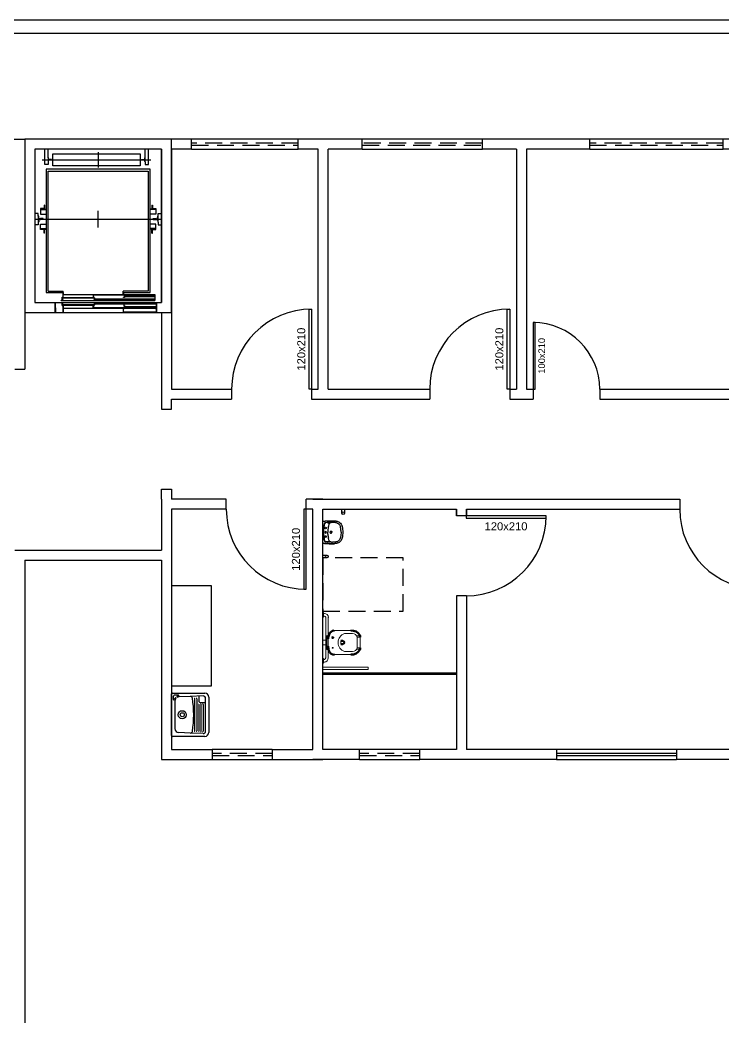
# Model space of a CAD drawing. Header units: centimetres. Extents: x 45464 to 685908, y 11779 to 14769.
# Drawn here: x 681218 to 682272, y 13274 to 14769 of the extents above; entities that cross this region are included whole.
import ezdxf
from ezdxf.enums import TextEntityAlignment as Align

# ---------------------------------------------------------------- set-up
doc = ezdxf.new("R2010")
doc.units = ezdxf.units.CM
doc.header["$LTSCALE"] = 4
for name, pattern in [('DASHED2', [9.525, 6.35, -3.175]), ('LTYPE_4', [112.5, 56.25, -56.25]), ('LTYPE_6', [168.75, 112.5, -28.125, 0, -28.125])]:
    doc.linetypes.add(name, pattern=pattern)
for name, color, linetype in [('0.1', 1, 'Continuous'), ('0.2', 2, 'Continuous'), ('0.4', 4, 'Continuous'), ('0.6', 6, 'Continuous'), ('001-MOBILIA', 253, 'Continuous'), ('02-CONT', 2, 'Continuous'), ('08', 8, 'Continuous'), ('PDF1_PH - Metal', 253, 'Continuous'), ('PROJEÇÕES', 1, 'DASHED2')]:
    doc.layers.add(name, color=color, linetype=linetype)
doc.styles.add('2mm 1-50', font='arial.ttf', dxfattribs={"height": 0.1})

# ---------------------------------------------------------------- blocks, each defined once
blk = doc.blocks.new('1_00e-flat-13-flat-1')
at = {"color": 1}
blk.add_arc((34.1, 62.7), 120, 180, 270, dxfattribs=at)
at = {"layer": '02-CONT'}
blk.add_lwpolyline([(34.1, 62.7), (30.5, 62.7), (30.5, -57.3), (34.1, -57.3)], close=True, dxfattribs=at)
blk = doc.blocks.new('1_00e-flat-12-flat-1')
at = {"color": 1}
blk.add_arc((-62.7, 34.1), 120, 270, 0, dxfattribs=at)
at = {"layer": '02-CONT'}
blk.add_lwpolyline([(-62.7, 34.1), (-62.7, 30.5), (57.3, 30.5), (57.3, 34.1)], close=True, dxfattribs=at)
blk = doc.blocks.new('1_00e-flat-11-flat-1')
at = {"color": 1}
blk.add_arc((-28.4, -52.3), 100, 0, 90, dxfattribs=at)
at = {"layer": '02-CONT'}
blk.add_lwpolyline([(-28.4, -52.3), (-25.4, -52.3), (-25.4, 47.7), (-28.4, 47.7)], close=True, dxfattribs=at)
blk = doc.blocks.new('1_00e-flat-10-flat-1')
at = {"color": 1}
blk.add_arc((34.1, -62.7), 120, 90, 180, dxfattribs=at)
at = {"layer": '02-CONT'}
blk.add_lwpolyline([(34.1, -62.7), (30.5, -62.7), (30.5, 57.3), (34.1, 57.3)], close=True, dxfattribs=at)
blk = doc.blocks.new('1_00e-flat-9-flat-1')
at = {"color": 1}
blk.add_arc((34.1, -62.7), 120, 90, 180, dxfattribs=at)
at = {"layer": '02-CONT'}
blk.add_lwpolyline([(34.1, -62.7), (30.5, -62.7), (30.5, 57.3), (34.1, 57.3)], close=True, dxfattribs=at)
blk = doc.blocks.new('1_00e-flat-8-flat-1')
at = {"color": 1}
blk.add_arc((34.1, 62.7), 120, 180, 270, dxfattribs=at)
at = {"layer": '02-CONT'}
blk.add_lwpolyline([(34.1, 62.7), (30.5, 62.7), (30.5, -57.3), (34.1, -57.3)], close=True, dxfattribs=at)
blk = doc.blocks.new('Barra 3-flat-9-flat-1')
at = {"layer": 'PDF1_PH - Metal', "lineweight": 9}
for points in [[(-25386.6, 19064.8), (-25386.6, 19071.5), (-25385.8, 19071.5), (-25385.8, 19064.8)], [(-25386.6, 18995.8), (-25386.6, 19002.6), (-25385.8, 19002.6), (-25385.8, 18995.8)]]:
    blk.add_lwpolyline(points, close=True, dxfattribs=at)
for points in [[(-25384.5, 19070.3), (-25385.8, 19070.3)], [(-25384.5, 19066), (-25385.8, 19066)], [(-25382.4, 19003.4), (-25382.4, 19064.4)], [(-25378.6, 19003.4), (-25378.6, 19064.4)], [(-25384.5, 19001.3), (-25385.8, 19001.3)], [(-25384.5, 18997.1), (-25385.8, 18997.1)]]:
    blk.add_lwpolyline(points, dxfattribs=at)
for centre, radius, start, end in [((-25384.7, 19064.1), 6.14, 0.0361, 87.9477), ((-25384.6, 19063.8), 2.26, 14.5016, 88.1815), ((-25385.6, 19004), 6.99, 278.6936, 357.1299), ((-25384.7, 19003.6), 2.27, 273.7735, 356.2236)]:
    blk.add_arc(centre, radius, start, end, dxfattribs=at)
blk = doc.blocks.new('bacia sanit-flat-7-flat-1')
at = {"layer": 'PDF1_PH - Metal', "lineweight": 9}
for points in [[(16680.1, -24414.1), (16655.1, -24414.1)], [(16682.6, -24418.8), (16682.2, -24418.8), (16681.8, -24418.8), (16681.3, -24418.8), (16680.5, -24418.8), (16672, -24418.8), (16671.6, -24418.8), (16671.2, -24418.8), (16670.8, -24418.8), (16670.3, -24418.8)], [(16693.7, -24422.2), (16688.6, -24422.2)], [(16689.4, -24424.3), (16693.6, -24424.3), (16694, -24424.3)], [(16689.4, -24429.4), (16689.4, -24428.9), (16689.4, -24428.5), (16689.4, -24428.1), (16689.4, -24427.7), (16689.4, -24427.2), (16689.4, -24426.8), (16689.4, -24426.4), (16689.4, -24426), (16689.4, -24425.6), (16689.4, -24425.1), (16689.4, -24424.7), (16689.4, -24424.3)], [(16689.4, -24424.3), (16693.6, -24424.3), (16694, -24424.3)], [(16694, -24440.4), (16694, -24439.9), (16694, -24439.5), (16694, -24439.1), (16694, -24438.7), (16694, -24438.2), (16694, -24437.8), (16694, -24437.4), (16694, -24437), (16694, -24436.6), (16694, -24436.1), (16694, -24435.7), (16694, -24435.3), (16694, -24434.9), (16694, -24434.4), (16694, -24434), (16694, -24433.6), (16694, -24433.2), (16694, -24432.7), (16694, -24432.3), (16694, -24431.9), (16694, -24431.5), (16694, -24431.1), (16694, -24430.6), (16694, -24430.2), (16694, -24429.8), (16694, -24429.4), (16694, -24428.9), (16694, -24428.5), (16694, -24428.1), (16694, -24427.7), (16694, -24427.2), (16694, -24426.8), (16694, -24426.4), (16694, -24426), (16694, -24425.6), (16694, -24425.1), (16694, -24424.7), (16694, -24424.3)], [(16643.3, -24428.9), (16638.2, -24428.9)], [(16643.3, -24435.7), (16638.2, -24435.7)], [(16643.3, -24425.3), (16643.3, -24425.6), (16643.3, -24439.1), (16643.3, -24439.9)], [(16644.1, -24437.4), (16644.1, -24437), (16644.1, -24436.6), (16644.1, -24428.1), (16644.1, -24427.7), (16644.1, -24427.2)], [(16644.5, -24426.8), (16644.5, -24426.8), (16645, -24426.8), (16645.4, -24426.8), (16645.8, -24426.8), (16645.8, -24432.3), (16645.8, -24437.8), (16645.4, -24437.8), (16645, -24437.8), (16644.5, -24437.8)], [(16665.7, -24429.8), (16665.3, -24429.8), (16664.8, -24429.8), (16664.8, -24430.2), (16664.8, -24430.6), (16664.8, -24431.1), (16664.8, -24431.5), (16664.8, -24431.9), (16664.8, -24432.3), (16664.8, -24432.7), (16664.8, -24433.2), (16664.8, -24433.6), (16664.8, -24434), (16664.8, -24434.4), (16664.8, -24434.9), (16665.3, -24434.9), (16665.3, -24434.9)], [(16689.4, -24435.7), (16689.4, -24435.3), (16689.4, -24434.9), (16689.4, -24434.4), (16689.4, -24434), (16689.4, -24433.6), (16689.4, -24433.2), (16689.4, -24432.7), (16689.4, -24432.3), (16689.4, -24431.9), (16689.4, -24431.5), (16689.4, -24431.1), (16689.4, -24430.6), (16689.4, -24430.2), (16689.4, -24429.4)], [(16689.4, -24440.4), (16689.4, -24439.9), (16689.4, -24439.5), (16689.4, -24439.1), (16689.4, -24438.7), (16689.4, -24438.2), (16689.4, -24437.8), (16689.4, -24437.4), (16689.4, -24437), (16689.4, -24436.6), (16689.4, -24436.1), (16689.4, -24435.7)], [(16655.1, -24450.5), (16680.1, -24450.5)], [(16670.3, -24445.9), (16670.8, -24445.9), (16671.2, -24445.9), (16671.6, -24445.9), (16672, -24445.9), (16680.5, -24445.9), (16680.9, -24445.9), (16681.3, -24445.9), (16681.8, -24445.9), (16682.2, -24445.9), (16682.6, -24445.9)], [(16693.7, -24442.5), (16688.6, -24442.5)], [(16689.4, -24440.4), (16693.6, -24440.4), (16694, -24440.4)]]:
    blk.add_lwpolyline(points, dxfattribs=at)
at = {"layer": 'PDF1_PH - Metal', "lineweight": 211}
for points in [[(16694, -24424.3, 0.086524), (16693.5, -24421.5, 0.264906), (16680.1, -24414.1)], [(16694, -24440.4, -0.086524), (16693.5, -24443.1, -0.264906), (16680.1, -24450.5)]]:
    blk.add_lwpolyline(points, format="xyb", dxfattribs=at)
blk.add_lwpolyline([(16670.3, -24432.3), (16670.3, -24432.3), (16670.3, -24432.3)], dxfattribs=at)
blk.add_circle((16652.8, -24424.9), 0.635, dxfattribs=at)
at = {"layer": 'PDF1_PH - Metal', "lineweight": 9}
blk.add_circle((16652.8, -24440.2), 0.635, dxfattribs=at)
at = {"layer": 'PDF1_PH - Metal', "lineweight": 211}
for centre, radius, start, end in [((16646.3, -24425.4), 3.02, 85.7407, 182.7074), ((16673.4, -24429), 27.6, 161.1987, 175.573), ((16656.6, -24424.4), 10.3, 98.1951, 155.373), ((16672, -24436.5), 26.2, 182.9027, 198.9861), ((16666.6, -23393.8), 1036, 269.9217, 270.0783), ((16666.6, -25678.1), 1243.2, 89.9347, 90.0653), ((16667.8, -24432.3), 2.55, 275.8679, 84.1321), ((16646.3, -24439.1), 3.16, 195.3968, 271.8339), ((16655.4, -24441.7), 8.83, 202.1944, 269.6783)]:
    blk.add_arc(centre, radius, start, end, dxfattribs=at)
at = {"layer": 'PDF1_PH - Metal', "lineweight": 9}
for centre, radius, start, end in [((16675.5, -24432.3), 14.5, 110.9822, 249.0178), ((16682.7, -24425.6), 6.82, 11.172, 90.6439), ((16644.5, -24427.2), 0.423, 90, 180), ((16644.5, -24437.4), 0.423, 180, 270), ((16682.7, -24439), 6.82, 269.3561, 348.828)]:
    blk.add_arc(centre, radius, start, end, dxfattribs=at)
blk = doc.blocks.new('L.51_P-flat-7-flat-1')
at = {"layer": '08'}
for p, q in [((0, 16), (0, 15.9)), ((0, -15.9), (0, 15.9)), ((0.6, 16.6), (0.6, 16.6)), ((0.6, 16.6), (0.7, 16.6)), ((2.3, 16.8), (2.3, 16.8)), ((16.6, 17.2), (16.6, 17.2)), ((0.8, 0), (0.8, 0)), ((1.8, 10.3), (1.8, 10.3)), ((6.1, 14.4), (4.1, 14.3)), ((6.1, 14.4), (4.1, 14.3)), ((6.1, 14.4), (6.1, 14.4)), ((8.9, 12.1), (8.2, 9)), ((11, 14.6), (10.2, 14.6)), ((11.9, 14.6), (12.2, 14.6)), ((21.1, 13.8), (21.1, 13.8)), ((1.8, -10.3), (1.8, -10.3)), ((6.1, -14.4), (4.1, -14.3)), ((6.1, -14.4), (4.1, -14.3)), ((6.1, -14.4), (6.1, -14.4)), ((8.9, -12.1), (8.2, -9)), ((11, -14.6), (10.2, -14.6)), ((11.9, -14.6), (12.2, -14.6)), ((21.1, -13.8), (21.1, -13.8)), ((0, -16), (0, -15.9)), ((0.6, -16.6), (0.6, -16.6)), ((0.7, -16.6), (0.6, -16.6)), ((2.3, -16.8), (2.3, -16.8)), ((16.6, -17.2), (16.6, -17.2))]:
    blk.add_line(p, q, dxfattribs=at)
for points in [[(0, 16), (0, 16, -0.380329), (0.6, 16.6)], [(0.7, 16.6), (0.7, 16.6, -0.007418), (2.3, 16.8)], [(2.3, 16.8, -0.006011), (4.1, 16.9, -0.005348), (6.8, 17.1, -0.004521), (12.1, 17.2, -0.006524), (14.4, 17.3, -0.013546), (16.6, 17.2)], [(2.3, 16.8, -0.00678), (3.9, 16.9, -0.004564), (5.7, 17, -0.002524), (7.5, 17.1, -0.004352), (12.1, 17.2, -0.006501), (14.4, 17.3, -0.013543), (16.6, 17.2)], [(16.6, 17.2, -0.021184), (18.8, 17, -0.011263), (19.8, 16.8)], [(19.8, 16.8, -0.041222), (22.4, 16.1, -0.064156), (24.9, 14.8, -0.11159), (27.5, 11.9, -0.047064), (28.4, 9.9, -0.01722), (28.7, 8.9, -0.01972), (29.1, 7.2, -0.013523), (29.3, 5.6, -0.009069), (29.5, 4)], [(2.3, 12.9), (2.3, 12.9, 0.047394), (0.8, 2.2)], [(0.8, 0), (0.8, 0, -0.05776), (2.3, 12.9)], [(0.8, 2.2), (0.8, 2.2, 0.010006), (0.8, 0)], [(0.8, -2.2), (0.8, -2.2, -0.010006), (0.8, 0)], [(4.1, 14.3), (4.1, 14.3, 0.334834), (2.3, 12.9)], [(2.3, 12.9), (2.3, 12.9, -0.332962), (4.1, 14.3)], [(2.3, 12.9), (2.3, 12.9, -0.000374), (2.3, 12.9)], [(4.1, 14.3), (4.1, 14.3, 0.000631), (4.1, 14.3)], [(11, 14.6, -0.005207), (9.8, 14.6, 0.005375), (9.2, 14.6, 0.00664), (8.6, 14.6, 0.004375), (7.9, 14.6, 0.001156), (6.7, 14.5, -0.003092), (6.1, 14.4)], [(6.1, 14.4, 0.002091), (6.5, 14.5, 0.001464), (7.6, 14.5, -0.004115), (8.4, 14.6, -0.007251), (9.2, 14.6)], [(7.3, 2.9, 0.012649), (7.2, 0.9, 0.007226), (7.2, 0)], [(8.9, 12.1), (8.9, 12.1, -0.307483), (11.5, 14.5)], [(9.2, 14.6, -0.00474), (9.5, 14.6, -0.002257), (9.8, 14.6, 0.000797), (10.2, 14.6)], [(10.5, 0), (10.5, 0, -0.124906), (10.7, 0.7)], [(10.7, 0.8), (10.7, 0.8, -0.2534), (11.9, 1.4)], [(11.6, 14.6), (11.6, 14.6, 0.000884), (11, 14.6)], [(11.6, 14.6, -0.048484), (11.6, 14.6, -0.048279), (11.6, 14.6, -0.084885), (11.6, 14.6, -0.141909), (11.6, 14.5, -0.057696), (11.6, 14.5, -0.043541), (11.6, 14.5, -0.040045), (11.6, 14.5, -0.034229), (11.6, 14.5, -0.023292), (11.6, 14.5, -0.016532), (11.6, 14.5, -0.014864), (11.5, 14.5, -0.018599), (11.5, 14.5, -0.010502), (11.5, 14.5)], [(11.7, 14.6), (11.7, 14.6, -0.021484), (11.6, 14.6)], [(11.6, 14.6, -0.041118), (11.6, 14.6, -0.033041), (11.6, 14.6, -0.026349), (11.6, 14.6, -0.020575), (11.6, 14.6, -0.016329), (11.6, 14.6, -0.013256), (11.6, 14.6, -0.016526), (11.6, 14.6, -0.01256), (11.6, 14.6, -0.007787), (11.7, 14.6)], [(11.6, 14.6, -0.032299), (11.6, 14.6, -0.039418), (11.6, 14.6, -0.046129), (11.6, 14.6, -0.058765), (11.6, 14.6, -0.15242), (11.6, 14.6, -0.058959), (11.6, 14.6, -0.046419), (11.6, 14.6, 0.005047), (11.6, 14.6, 0.034816), (11.6, 14.6, 0.004251), (11.6, 14.6, -0.041022), (11.6, 14.6)], [(12.1, 1.4), (12.1, 1.4, -0.381509), (13.4, 0)], [(18.6, 14.4, 0.025995), (16.2, 14.6, 0.0078), (15.4, 14.6, 0.006638), (12.2, 14.6)], [(21.1, 13.8, 0.022641), (19.9, 14.1, 0.018458), (18.6, 14.4)], [(21.1, 13.8, -0.030827), (22.2, 13.4, -0.09604), (24.4, 11.8, -0.063195), (25.3, 10.4, -0.034611), (25.9, 9.3, -0.022848), (26.2, 8.3)], [(26.9, 4.1, 0.00807), (26.7, 5.4, 0.011919), (26.5, 6.7, 0.013199), (26.3, 7.8, 0.008071), (26.2, 8.3)], [(27, 3.2), (27, 3.2, 0.005718), (26.9, 4.1)], [(27.1, 0), (27.1, 0, 0.019657), (27, 3.2)], [(29.5, 4), (29.5, 4, -0.024376), (29.7, 0)], [(29.7, 0), (29.7, 0, -0.024234), (29.5, -4)], [(0.8, 0), (0.8, 0, 0.05776), (2.3, -12.9)], [(2.3, -12.9), (2.3, -12.9, -0.047394), (0.8, -2.2)], [(4.1, -14.3), (4.1, -14.3, -0.334834), (2.3, -12.9)], [(2.3, -12.9), (2.3, -12.9, 0.000374), (2.3, -12.9)], [(2.3, -12.9), (2.3, -12.9, 0.332966), (4.1, -14.3)], [(4.1, -14.3), (4.1, -14.3, -0.000631), (4.1, -14.3)], [(11, -14.6, 0.005207), (9.8, -14.6, -0.005375), (9.2, -14.6, -0.00664), (8.6, -14.6, -0.004375), (7.9, -14.6, -0.001156), (6.7, -14.5, 0.003092), (6.1, -14.4)], [(6.1, -14.4, -0.002091), (6.5, -14.5, -0.001464), (7.6, -14.5, 0.004115), (8.4, -14.6, 0.007251), (9.2, -14.6)], [(7.3, -2.9, -0.012649), (7.2, -0.9, -0.007226), (7.2, 0)], [(8.9, -12.1), (8.9, -12.1, 0.307483), (11.5, -14.5)], [(9.2, -14.6, 0.00474), (9.5, -14.6, 0.002257), (9.8, -14.6, -0.000797), (10.2, -14.6)], [(10.5, 0), (10.5, 0, 0.124906), (10.7, -0.7)], [(10.7, -0.8), (10.7, -0.8, 0.2534), (11.9, -1.4)], [(11.6, -14.6), (11.6, -14.6, -0.000884), (11, -14.6)], [(11.6, -14.6, 0.048484), (11.6, -14.6, 0.048279), (11.6, -14.6, 0.084885), (11.6, -14.6, 0.141909), (11.6, -14.5, 0.057696), (11.6, -14.5, 0.043541), (11.6, -14.5, 0.040045), (11.6, -14.5, 0.034229), (11.6, -14.5, 0.023292), (11.6, -14.5, 0.016532), (11.6, -14.5, 0.014864), (11.5, -14.5, 0.018599), (11.5, -14.5, 0.010502), (11.5, -14.5)], [(11.5, -14.5, 0.009681), (11.5, -14.5, 0.009978), (11.5, -14.5, 0.026851), (11.5, -14.5, 0.027297), (11.5, -14.5, 0.027498), (11.5, -14.5, 0.032168), (11.5, -14.5, 0.049163), (11.5, -14.5, 0.186923), (11.5, -14.5, 0.107041), (11.5, -14.5, 0.038487), (11.5, -14.5, 0.012498), (11.5, -14.5, -0.025241), (11.5, -14.5, -0.046032), (11.5, -14.5)], [(11.5, -14.5, 0.031436), (11.5, -14.6, 0.037384), (11.5, -14.6, 0.040471), (11.5, -14.6, 0.050709), (11.5, -14.6, 0.178998), (11.5, -14.6, 0.053532), (11.5, -14.6, 0.043329), (11.5, -14.6, 0.036196), (11.5, -14.6, 0.039167), (11.5, -14.6, -0.07472), (11.5, -14.6, 0.042333), (11.5, -14.6)], [(11.5, -14.6, 0.034945), (11.5, -14.6, 0.02698), (11.5, -14.6, 0.021593), (11.5, -14.6, 0.016954), (11.5, -14.6, 0.017111), (11.5, -14.6, 0.016189), (11.5, -14.6, 0.01233), (11.6, -14.6, 0.012048), (11.6, -14.6)], [(11.7, -14.6), (11.7, -14.6, 0.021484), (11.6, -14.6)], [(11.6, -14.6, 0.032299), (11.6, -14.6, 0.039418), (11.6, -14.6, 0.046129), (11.6, -14.6, 0.058765), (11.6, -14.6, 0.15242), (11.6, -14.6, 0.058959), (11.6, -14.6, 0.046419), (11.6, -14.6, -0.005047), (11.6, -14.6, -0.034816), (11.6, -14.6, -0.004251), (11.6, -14.6, 0.041022), (11.6, -14.6)], [(11.6, -14.6, 0.041118), (11.6, -14.6, 0.033041), (11.6, -14.6, 0.026349), (11.6, -14.6, 0.020575), (11.6, -14.6, 0.016329), (11.6, -14.6, 0.013256), (11.6, -14.6, 0.016526), (11.6, -14.6, 0.01256), (11.6, -14.6, 0.007787), (11.7, -14.6)], [(12.1, -1.4), (12.1, -1.4, 0.381509), (13.4, 0)], [(12.2, -14.6, 0.002269), (13.8, -14.7, 0.004998), (15, -14.6, 0.007991), (16.2, -14.6, 0.025422), (18.6, -14.4)], [(18.6, -14.4, 0.020568), (20, -14.1, 0.019806), (21.1, -13.8)], [(29.5, -4, -0.007611), (29.3, -5.6, -0.01342), (29.1, -7.2, -0.036993), (28.4, -9.9, -0.053243), (27.3, -12.2, -0.127567), (24.2, -15.2, -0.05263), (21.9, -16.3, -0.024865), (20.3, -16.7, -0.007061), (19.8, -16.8)], [(21.1, -13.8, 0.030827), (22.2, -13.4, 0.09604), (24.4, -11.8, 0.063195), (25.3, -10.4, 0.034611), (25.9, -9.3, 0.022848), (26.2, -8.3)], [(26.9, -4.1, -0.00807), (26.7, -5.4, -0.011919), (26.5, -6.7, -0.013199), (26.3, -7.8, -0.008071), (26.2, -8.3)], [(27, -3.2), (27, -3.2, -0.005718), (26.9, -4.1)], [(27.1, 0), (27.1, 0, -0.019657), (27, -3.2)], [(0.6, -16.6), (0.6, -16.6, -0.380301), (0, -16)], [(2.3, -16.8), (2.3, -16.8, -0.007612), (0.7, -16.6)], [(2.3, -16.8, 0.006011), (4.1, -16.9, 0.005348), (6.8, -17.1, 0.004521), (12.1, -17.2, 0.006524), (14.4, -17.3, 0.013546), (16.6, -17.2)], [(16.6, -17.2, -0.014577), (14.4, -17.3, -0.005049), (13, -17.3, -0.003057), (11.2, -17.2, -0.003579), (6.6, -17.1, -0.005839), (3.9, -16.9, -0.006773), (2.3, -16.8)], [(19.8, -16.8, -0.02367), (17.6, -17.1, -0.009145), (16.6, -17.2)]]:
    blk.add_lwpolyline(points, format="xyb", dxfattribs=at)
at = {"layer": '08', "ltscale": 27.502596}
for centre in [(3.8, 6.4), (3.8, -6.4)]:
    blk.add_circle(centre, 1.22, dxfattribs=at)
at = {"layer": '08'}
for centre, radius, start, end in [((3.9, 0), 1.22, 0, 180), ((3.9, 0), 1.22, 180, 360), ((51.2, -0.7), 44, 167.345, 175.384), ((51.2, 0.7), 44, 184.616, 192.655)]:
    blk.add_arc(centre, radius, start, end, dxfattribs=at)
for centre, major_axis, ratio, start_param, end_param in [((11.9, 0), (-0.03, 1.44), 0.991671, 0.983616, 1.029637), ((11.9, 0), (-0.06, 1.44), 0.992169, 1.011226, 1.027848), ((12, 11.4), (-0.71, 3.15), 0.999971, 6.072313, 6.14966), ((12, 0), (-0.13, 1.46), 0.992499, 6.08291, 6.210576), ((11.9, 0), (-0.03, -1.44), 0.991671, 5.253548, 5.29957), ((11.9, 0), (-0.06, -1.44), 0.992169, 5.255337, 5.27196), ((11.5, -15.2), (-0.347, 0.538), 0.98852, 5.563301, 5.699979), ((11.5, -15.2), (-0.424, -0.48), 0.993745, 3.733046, 3.862859), ((12, -11.4), (-0.71, -3.15), 0.999971, 0.133525, 0.210872), ((12, 0), (-0.13, -1.46), 0.992499, 0.072609, 0.200275)]:
    blk.add_ellipse(centre, major_axis=major_axis, ratio=ratio, start_param=start_param, end_param=end_param, dxfattribs=at)
blk = doc.blocks.new('Tanque05-flat-1-flat-1')
at = {"layer": '001-MOBILIA'}
for p, q in [((-159, 299.2), (-159, 361.7)), ((-157.8, 363), (-109.3, 363)), ((-148.7, 359.7), (-155, 359.7)), ((-156.3, 353.2), (-156.3, 358.4)), ((-154.1, 351.1), (-154.1, 309.8)), ((-131, 357.9), (-148.2, 357.2)), ((-111.9, 358.7), (-131, 357.9)), ((-124.1, 307.2), (-124.1, 353.7)), ((-120.9, 307.1), (-120.9, 353.8)), ((-117.7, 350.1), (-117.7, 358.4)), ((-117.7, 307), (-117.7, 344.9)), ((-116.4, 348.8), (-108.1, 348.8)), ((-114.5, 306.8), (-114.5, 345)), ((-111.3, 306.7), (-111.3, 345.2)), ((-108.1, 305.9), (-108.1, 355)), ((-103.2, 356.8), (-103.2, 304.1)), ((-131, 303), (-148.2, 303.7)), ((-111.9, 302.3), (-131, 303)), ((-109.3, 298), (-157.8, 298))]:
    blk.add_line(p, q, dxfattribs=at)
for radius in [6.13, 3.07]:
    blk.add_circle((-143.1, 330.5), radius, dxfattribs=at)
for centre, radius, start, end in [((-157.8, 361.7), 1.23, 90, 180), ((-155, 358.4), 1.23, 90, 180), ((-148.7, 359.1), 0.613, 275.5996, 90), ((-109.3, 356.8), 6.13, 0, 90), ((-155.7, 353.2), 0.613, 180, 344.832), ((-148, 351.1), 7.36, 143.6197, 164.832), ((-148, 351.1), 6.13, 143.6197, 180), ((-153.4, 355.1), 0.613, 323.6197, 143.6197), ((-150.8, 357.2), 0.613, 115.1435, 295.1435), ((-148, 351.1), 7.36, 95.5996, 115.1435), ((-148, 351.1), 6.13, 92.2243, 115.1435), ((-130.9, 354.9), 3.07, 9.1743, 92.2243), ((-281.9, 330.5), 156, 350.8257, 9.1743), ((-125.3, 353.7), 1.23, 0, 92.2243), ((-122.1, 353.8), 1.23, 0, 92.2243), ((-118.9, 344.9), 1.23, 0, 92.2243), ((-116.4, 350.1), 1.23, 180, 270), ((-115.7, 345), 1.23, 0, 92.2243), ((-112.5, 345.2), 1.23, 0, 92.2243), ((-111.8, 355), 3.68, 0, 92.2243), ((-157.8, 299.2), 1.23, 180, 270), ((-148, 309.8), 6.13, 180, 267.7757), ((-130.9, 306.1), 3.07, 267.7757, 350.8257), ((-125.3, 307.2), 1.23, 267.7757, 0), ((-122.1, 307.1), 1.23, 267.7757, 0), ((-118.9, 307), 1.23, 267.7757, 0), ((-115.7, 306.8), 1.23, 267.7757, 0), ((-112.5, 306.7), 1.23, 267.7757, 0), ((-111.8, 305.9), 3.68, 267.7757, 0), ((-109.3, 304.1), 6.13, 270, 0)]:
    blk.add_arc(centre, radius, start, end, dxfattribs=at)

msp = doc.modelspace()

# ---------------------------------------------------------------- linework, layer by layer
at = {"layer": '0.1', "linetype": 'DASHED2'}
for p, q in [((681635.2, 14584.4), (681475.2, 14584.4)), ((681475.2, 14581.4), (681635.2, 14581.4)), ((681911.2, 14584.4), (681731.2, 14584.4)), ((681731.2, 14581.4), (681911.2, 14581.4)), ((682272.2, 14584.4), (682072.2, 14584.4)), ((682072.2, 14581.4), (682272.2, 14581.4)), ((681596.2, 13669.4), (681506.2, 13669.4)), ((681506.2, 13666.4), (681596.2, 13666.4)), ((681817.2, 13669.4), (681727.2, 13669.4)), ((681727.2, 13666.4), (681817.2, 13666.4))]:
    msp.add_line(p, q, dxfattribs=at)
at = {"layer": '0.1'}
for p, q in [((681270.7, 14330.4), (681422.7, 14330.4)), ((681672.2, 13790.4), (681872.2, 13790.4)), ((681672.2, 13788.4), (681872.2, 13788.4))]:
    msp.add_line(p, q, dxfattribs=at)
at = {"layer": '0.2'}
for p, q in [((682202.2, 13675.4), (682022.2, 13675.4)), ((682202.2, 13669.4), (682022.2, 13669.4)), ((682022.2, 13666.4), (682202.2, 13666.4)), ((682022.2, 13660.4), (682202.2, 13660.4))]:
    msp.add_line(p, q, dxfattribs=at)
msp.add_lwpolyline([(681445.2, 13770.6), (681505.2, 13770.6), (681505.2, 13920.6), (681445.2, 13920.6)], close=True, dxfattribs=at)
at = {"layer": '0.4'}
for points in [[(672545.7, 11779.4), (672526.1, 11779.4), (672908, 14768.9), (685908.5, 14768.9), (685070.5, 12352.6)], [(672548.9, 11799.4), (672925.6, 14748.9), (685880.4, 14748.9), (685056.3, 12372.6)]]:
    msp.add_lwpolyline(points, dxfattribs=at)
at = {"layer": '0.6'}
for p, q in [((681475.2, 14575.4), (681475.2, 14590.4)), ((681635.2, 14590.4), (681475.2, 14590.4)), ((681635.2, 14575.4), (681635.2, 14590.4)), ((681731.2, 14575.4), (681731.2, 14590.4)), ((681911.2, 14590.4), (681731.2, 14590.4)), ((681911.2, 14575.4), (681911.2, 14590.4)), ((682072.2, 14575.4), (682072.2, 14590.4)), ((682272.2, 14590.4), (682072.2, 14590.4)), ((682272.2, 14575.4), (682272.2, 14590.4)), ((681475.2, 14575.4), (681635.2, 14575.4)), ((681731.2, 14575.4), (681911.2, 14575.4)), ((682072.2, 14575.4), (682272.2, 14575.4)), ((681270.7, 14345.4), (681270.7, 14330.4)), ((681270.7, 14345.4), (681270.7, 14330.4)), ((681422.7, 14345.4), (681422.7, 14330.4)), ((681422.7, 14330.4), (681422.7, 14345.4)), ((681210.2, 14245.4), (681225.2, 14245.4)), ((681535.2, 14215.4), (681535.2, 14200.4)), ((681655.2, 14215.4), (681655.2, 14200.4)), ((681832.2, 14215.4), (681832.2, 14200.4)), ((681952.2, 14215.4), (681952.2, 14200.4)), ((681987.2, 14215.4), (681987.2, 14200.4)), ((682087.2, 14215.4), (682087.2, 14200.4)), ((681430.2, 14200.4), (681430.2, 14185.4)), ((681445.2, 14185.4), (681445.2, 14200.4)), ((681430.2, 14185.4), (681445.2, 14185.4)), ((681430.2, 14050.4), (681430.2, 14065.4)), ((681430.2, 14065.4), (681445.2, 14065.4)), ((681445.2, 14065.4), (681445.2, 14050.4)), ((681527.2, 14035.4), (681527.2, 14050.4)), ((681647.2, 14035.4), (681647.2, 14050.4)), ((681887.2, 14025.4), (681872.2, 14025.4)), ((681210.2, 13973.9), (681430.2, 13973.9)), ((681225.2, 13958.9), (681225.2, 12884.4)), ((681225.2, 13958.9), (681430.2, 13958.9)), ((681887.2, 13905.4), (681872.2, 13905.4)), ((681506.2, 13675.4), (681506.2, 13660.4)), ((681596.2, 13675.4), (681506.2, 13675.4)), ((681596.2, 13675.4), (681596.2, 13660.4)), ((681727.2, 13660.4), (681727.2, 13675.4)), ((681817.2, 13675.4), (681727.2, 13675.4)), ((681817.2, 13660.4), (681817.2, 13675.4)), ((682022.2, 13675.4), (682022.2, 13660.4)), ((682202.2, 13675.4), (682202.2, 13660.4)), ((681506.2, 13660.4), (681596.2, 13660.4)), ((681727.2, 13660.4), (681817.2, 13660.4))]:
    msp.add_line(p, q, dxfattribs=at)
for points in [[(678571, 14228.9), (679965.2, 14228.9), (679965.2, 14590.4), (681225.2, 14590.4), (681225.2, 14245.4)], [(681445.2, 14330.4), (681445.2, 14590.4), (681225.2, 14590.4), (681225.2, 14330.4), (681270.7, 14330.4)], [(681475.2, 14590.4), (681430.2, 14590.4)], [(681680.2, 14590.4), (681635.2, 14590.4)], [(681731.2, 14590.4), (681665.2, 14590.4)], [(681977.2, 14590.4), (681911.2, 14590.4)], [(682072.2, 14590.4), (681962.2, 14590.4)], [(682382.2, 14590.4), (682272.2, 14590.4)], [(681430.2, 14575.4), (681240.2, 14575.4), (681240.2, 14345.4), (681270.7, 14345.4)], [(681430.2, 14575.4), (681430.2, 14345.4)], [(681430.2, 14345.4), (681430.2, 14575.4)], [(681475.2, 14575.4), (681445.2, 14575.4), (681445.2, 14215.4), (681535.2, 14215.4)], [(681445.2, 14330.4), (681445.2, 14575.4)], [(681655.2, 14215.4), (681665.2, 14215.4), (681665.2, 14575.4), (681635.2, 14575.4)], [(681680.2, 14215.4), (681680.2, 14575.4)], [(681731.2, 14575.4), (681680.2, 14575.4)], [(681962.2, 14575.4), (681911.2, 14575.4)], [(681962.2, 14575.4), (681962.2, 14215.4)], [(682072.2, 14575.4), (681977.2, 14575.4), (681977.2, 14215.4), (681987.2, 14215.4)], [(682367.2, 14575.4), (682272.2, 14575.4)], [(681422.7, 14345.4), (681430.2, 14345.4)], [(681422.7, 14330.4), (681430.2, 14330.4)], [(681430.2, 14330.4), (681430.2, 14200.4)], [(681680.2, 14215.4), (681832.2, 14215.4)], [(681952.2, 14215.4), (681962.2, 14215.4)], [(682087.2, 14215.4), (682367.2, 14215.4)], [(681445.2, 14200.4), (681535.2, 14200.4)], [(681655.2, 14200.4), (681680.2, 14200.4)], [(681665.2, 14200.4), (681832.2, 14200.4)], [(681952.2, 14200.4), (681977.2, 14200.4)], [(681962.2, 14200.4), (681987.2, 14200.4)], [(682087.2, 14200.4), (682382.2, 14200.4)], [(681430.2, 14050.4), (681430.2, 13973.9)], [(681527.2, 14050.4), (681445.2, 14050.4)], [(681672.2, 14050.4), (681647.2, 14050.4)], [(681657.2, 14050.4), (682207.2, 14050.4), (682207.2, 14035.4)], [(681527.2, 14035.4), (681445.2, 14035.4), (681445.2, 13675.4), (681506.2, 13675.4)], [(681657.2, 14035.4), (681647.2, 14035.4)], [(681657.2, 13675.4), (681657.2, 14035.4)], [(681727.2, 13675.4), (681672.2, 13675.4), (681672.2, 14035.4), (681872.2, 14035.4), (681872.2, 14025.4)], [(681872.2, 14025.4), (681872.2, 14035.4)], [(681887.2, 14035.4), (681887.2, 14025.4)], [(681887.2, 14025.4), (681887.2, 14035.4), (682207.2, 14035.4)], [(682327.2, 14035.4), (682337.2, 14035.4), (682337.2, 13675.4), (682202.2, 13675.4)], [(681430.2, 13958.9), (681430.2, 13660.4), (681506.2, 13660.4)], [(681872.2, 13905.4), (681872.2, 13675.4), (681817.2, 13675.4)], [(681887.2, 13905.4), (681887.2, 13675.4)], [(681596.2, 13675.4), (681657.2, 13675.4)], [(682022.2, 13675.4), (681887.2, 13675.4)], [(681596.2, 13660.4), (681672.2, 13660.4)], [(681727.2, 13660.4), (681657.2, 13660.4)], [(681887.2, 13660.4), (681817.2, 13660.4)], [(682022.2, 13660.4), (681872.2, 13660.4)], [(682352.2, 13660.4), (682202.2, 13660.4)]]:
    msp.add_lwpolyline(points, dxfattribs=at)
for points in [[(681445.2, 14590.4), (681225.2, 14590.4), (681225.2, 14330.4), (681445.2, 14330.4)], [(681430.2, 14575.4), (681240.2, 14575.4), (681240.2, 14345.4), (681430.2, 14345.4)]]:
    msp.add_lwpolyline(points, close=True, dxfattribs=at)
at = {"layer": '08', "color": 253}
for p, q in [((681254.8, 14552.2), (681254.8, 14575.4)), ((681259.8, 14562.7), (681259.8, 14575.4)), ((681405.6, 14562.7), (681405.6, 14575.4)), ((681410.6, 14552.2), (681410.6, 14575.4)), ((681260.2, 14562.3), (681259.8, 14562.7)), ((681259.8, 14562.7), (681259.8, 14556.2)), ((681260.2, 14562.3), (681260.2, 14559.6)), ((681261.5, 14559.6), (681260.2, 14559.6)), ((681260.2, 14559.2), (681260.2, 14556.6)), ((681261.5, 14559.2), (681260.2, 14559.2)), ((681261.5, 14559.6), (681261.7, 14559.8)), ((681261.7, 14559), (681261.5, 14559.2)), ((681265.2, 14559.8), (681261.7, 14559.8)), ((681265.2, 14559.8), (681265.2, 14559)), ((681267.2, 14568.4), (681398.2, 14568.4)), ((681267.2, 14550.4), (681267.2, 14568.4)), ((681398.2, 14568.4), (681398.2, 14550.4)), ((681400.2, 14559.8), (681403.7, 14559.8)), ((681400.2, 14559), (681400.2, 14559.8)), ((681403.7, 14559.8), (681403.9, 14559.6)), ((681403.9, 14559.2), (681403.7, 14559)), ((681403.9, 14559.6), (681405.2, 14559.6)), ((681403.9, 14559.2), (681405.2, 14559.2)), ((681405.2, 14562.3), (681405.6, 14562.7)), ((681405.2, 14559.6), (681405.2, 14562.3)), ((681405.2, 14556.6), (681405.2, 14559.2)), ((681405.6, 14556.2), (681405.6, 14562.7)), ((681259.8, 14552.2), (681254.8, 14552.2)), ((681257.2, 14545.4), (681257.2, 14360.4)), ((681413.2, 14545.4), (681257.2, 14545.4)), ((681260.2, 14556.6), (681259.8, 14556.2)), ((681259.8, 14556.2), (681259.8, 14552.2)), ((681265.2, 14559), (681261.7, 14559)), ((681398.2, 14550.4), (681267.2, 14550.4)), ((681400.2, 14559), (681403.7, 14559)), ((681405.2, 14556.6), (681405.6, 14556.2)), ((681405.6, 14556.2), (681405.6, 14552.2)), ((681405.6, 14552.2), (681410.6, 14552.2)), ((681413.2, 14360.4), (681413.2, 14545.4)), ((681260.2, 14542.4), (681410.2, 14542.4)), ((681260.2, 14362.4), (681260.2, 14542.4)), ((681381.1, 14542.4), (681381.1, 14542.4)), ((681410.2, 14542.4), (681410.2, 14362.4)), ((681248.7, 14486), (681248.7, 14477.9)), ((681254.1, 14486), (681248.7, 14486)), ((681254.7, 14485.4), (681248.7, 14485.4)), ((681254.1, 14491.4), (681254.1, 14486)), ((681254.7, 14491.4), (681254.1, 14491.4)), ((681254.7, 14491.4), (681254.7, 14485.4)), ((681254.7, 14485.4), (681257.2, 14485.4)), ((681415.7, 14485.4), (681413.2, 14485.4)), ((681415.7, 14491.4), (681416.3, 14491.4)), ((681415.7, 14491.4), (681415.7, 14485.4)), ((681415.7, 14485.4), (681421.7, 14485.4)), ((681416.3, 14491.4), (681416.3, 14486)), ((681416.3, 14486), (681421.7, 14486)), ((681421.7, 14486), (681421.7, 14477.9)), ((681245.2, 14478.9), (681240.2, 14478.9)), ((681245.2, 14474.9), (681245.2, 14478.9)), ((681245.2, 14474.9), (681245.6, 14474.9)), ((681245.2, 14474.9), (681245.2, 14470.4)), ((681245.2, 14470.4), (681245.2, 14465.9)), ((681246, 14474.6), (681245.6, 14474.9)), ((681246.2, 14471.2), (681246, 14474.6)), ((681246.2, 14469.6), (681246, 14466.3)), ((681246.5, 14470.9), (681246.2, 14471.2)), ((681246.2, 14469.6), (681246.5, 14470)), ((681248.1, 14470.9), (681246.5, 14470.9)), ((681248.1, 14470), (681246.5, 14470)), ((681248.1, 14470.9), (681248.5, 14471.2)), ((681248.1, 14470), (681248.5, 14469.6)), ((681252.7, 14471.2), (681248.5, 14471.2)), ((681252.7, 14469.6), (681248.5, 14469.6)), ((681248.7, 14477.9), (681254.7, 14477.9)), ((681252.7, 14470.4), (681252.7, 14471.2)), ((681252.7, 14470.4), (681252.7, 14469.6)), ((681254.7, 14477.9), (681257.2, 14477.9)), ((681415.7, 14477.9), (681413.2, 14477.9)), ((681421.7, 14477.9), (681415.7, 14477.9)), ((681417.7, 14471.2), (681421.9, 14471.2)), ((681417.7, 14470.4), (681417.7, 14471.2)), ((681417.7, 14470.4), (681417.7, 14469.6)), ((681417.7, 14469.6), (681421.9, 14469.6)), ((681422.2, 14470.9), (681421.9, 14471.2)), ((681422.2, 14470), (681421.9, 14469.6)), ((681422.2, 14470.9), (681423.8, 14470.9)), ((681422.2, 14470), (681423.8, 14470)), ((681424.2, 14471.2), (681423.8, 14470.9)), ((681423.8, 14470), (681424.2, 14469.6)), ((681424.2, 14471.2), (681424.4, 14474.6)), ((681424.2, 14469.6), (681424.4, 14466.3)), ((681424.4, 14474.6), (681424.7, 14474.9)), ((681425.2, 14474.9), (681424.7, 14474.9)), ((681425.2, 14474.9), (681425.2, 14478.9)), ((681425.2, 14478.9), (681430.2, 14478.9)), ((681425.2, 14470.4), (681425.2, 14474.9)), ((681425.2, 14465.9), (681425.2, 14470.4)), ((681245.2, 14461.9), (681240.2, 14461.9)), ((681245.2, 14465.9), (681245.6, 14465.9)), ((681245.2, 14465.9), (681245.2, 14461.9)), ((681246, 14466.3), (681245.6, 14465.9)), ((681248.7, 14462.9), (681254.7, 14462.9)), ((681248.7, 14454.8), (681248.7, 14462.9)), ((681254.7, 14455.4), (681248.7, 14455.4)), ((681254.1, 14454.8), (681248.7, 14454.8)), ((681254.1, 14449.4), (681254.1, 14454.8)), ((681254.7, 14462.9), (681257.2, 14462.9)), ((681254.7, 14449.4), (681254.7, 14455.4)), ((681254.7, 14455.4), (681257.2, 14455.4)), ((681415.7, 14462.9), (681413.2, 14462.9)), ((681415.7, 14455.4), (681413.2, 14455.4)), ((681421.7, 14462.9), (681415.7, 14462.9)), ((681415.7, 14455.4), (681421.7, 14455.4)), ((681415.7, 14449.4), (681415.7, 14455.4)), ((681416.3, 14454.8), (681421.7, 14454.8)), ((681416.3, 14449.4), (681416.3, 14454.8)), ((681421.7, 14454.8), (681421.7, 14462.9)), ((681424.4, 14466.3), (681424.7, 14465.9)), ((681425.2, 14465.9), (681424.7, 14465.9)), ((681425.2, 14465.9), (681425.2, 14461.9)), ((681425.2, 14461.9), (681430.2, 14461.9)), ((681254.7, 14449.4), (681254.1, 14449.4)), ((681415.7, 14449.4), (681416.3, 14449.4)), ((681257.2, 14360.4), (681282.5, 14360.4)), ((681260.2, 14362.4), (681282.7, 14362.4)), ((681281, 14353.1), (681282.5, 14353.1)), ((681281, 14348.6), (681281, 14353.1)), ((681281.2, 14352.9), (681281.2, 14348.4)), ((681282.7, 14352.9), (681281.2, 14352.9)), ((681281.5, 14352.4), (681329.7, 14352.4)), ((681281.5, 14348.4), (681281.5, 14352.4)), ((681281.7, 14352.2), (681281.7, 14348.6)), ((681329.5, 14352.2), (681281.7, 14352.2)), ((681282.5, 14360.4), (681282.5, 14357.4)), ((681282.5, 14353.1), (681282.5, 14357.4)), ((681282.7, 14357.4), (681282.7, 14362.4)), ((681282.7, 14352.9), (681282.7, 14357.4)), ((681282.7, 14357.4), (681420.2, 14357.4)), ((681327.7, 14356.9), (681374.7, 14356.9)), ((681327.7, 14356.9), (681327.7, 14352.9)), ((681327.7, 14352.9), (681329.2, 14352.9)), ((681374.5, 14356.7), (681327.9, 14356.7)), ((681327.9, 14353.1), (681327.9, 14356.7)), ((681329.2, 14353.1), (681327.9, 14353.1)), ((681329.2, 14352.9), (681329.2, 14353.1)), ((681329.5, 14348.6), (681329.5, 14352.2)), ((681329.7, 14352.4), (681329.7, 14348.4)), ((681329.7, 14350.9), (681420.2, 14350.9)), ((681420.2, 14349.9), (681329.7, 14349.9)), ((681410.2, 14362.4), (681372.7, 14362.4)), ((681372.7, 14357.4), (681372.7, 14362.4)), ((681372.9, 14360.4), (681413.2, 14360.4)), ((681372.9, 14357.6), (681372.9, 14360.4)), ((681374.2, 14357.6), (681372.9, 14357.6)), ((681373.2, 14353.1), (681374.5, 14353.1)), ((681373.2, 14352.9), (681373.2, 14353.1)), ((681374.7, 14352.9), (681373.2, 14352.9)), ((681374.2, 14357.4), (681374.2, 14357.6)), ((681374.5, 14353.1), (681374.5, 14356.7)), ((681374.7, 14356.9), (681374.7, 14352.9)), ((681420.2, 14355.4), (681374.7, 14355.4)), ((681374.7, 14354.4), (681420.2, 14354.4)), ((681420.2, 14357.4), (681420.2, 14348.4)), ((681270.7, 14345.4), (681279.7, 14345.4)), ((681270.7, 14336.4), (681270.7, 14345.4)), ((681270.7, 14330.4), (681270.7, 14345.4)), ((681270.7, 14330.4), (681270.7, 14341.4)), ((681270.7, 14336.4), (681272.2, 14336.4)), ((681270.9, 14336.2), (681270.9, 14330.6)), ((681272.2, 14336.2), (681270.9, 14336.2)), ((681272.2, 14336.4), (681272.2, 14336.2)), ((681279.7, 14348.6), (681281, 14348.6)), ((681279.7, 14348.4), (681279.7, 14348.6)), ((681279.7, 14348.4), (681420.2, 14348.4)), ((681279.7, 14345.4), (681422.7, 14345.4)), ((681279.7, 14345.4), (681279.7, 14345.2)), ((681279.7, 14345.2), (681281, 14345.2)), ((681281, 14345.2), (681281, 14340.7)), ((681281, 14340.7), (681282.5, 14340.7)), ((681281.2, 14340.9), (681281.2, 14345.4)), ((681282.7, 14340.9), (681281.2, 14340.9)), ((681281.5, 14345.4), (681281.5, 14341.4)), ((681281.5, 14341.4), (681329.7, 14341.4)), ((681281.7, 14348.6), (681283, 14348.6)), ((681281.7, 14345.2), (681283, 14345.2)), ((681281.7, 14341.6), (681281.7, 14345.2)), ((681329.5, 14341.6), (681281.7, 14341.6)), ((681282.5, 14340.7), (681282.5, 14330.6)), ((681282.7, 14330.4), (681282.7, 14340.9)), ((681422.7, 14336.4), (681282.7, 14336.4)), ((681283, 14348.6), (681283, 14348.4)), ((681283, 14345.2), (681283, 14345.4)), ((681327.7, 14340.9), (681329.2, 14340.9)), ((681327.7, 14336.9), (681327.7, 14340.9)), ((681327.7, 14336.9), (681374.7, 14336.9)), ((681327.9, 14340.7), (681327.9, 14337.1)), ((681329.2, 14340.7), (681327.9, 14340.7)), ((681374.5, 14337.1), (681327.9, 14337.1)), ((681328.2, 14348.6), (681329.5, 14348.6)), ((681328.2, 14348.4), (681328.2, 14348.6)), ((681328.2, 14345.4), (681328.2, 14345.2)), ((681328.2, 14345.2), (681329.5, 14345.2)), ((681329.2, 14340.9), (681329.2, 14340.7)), ((681329.5, 14345.2), (681329.5, 14341.6)), ((681329.7, 14341.4), (681329.7, 14345.4)), ((681329.7, 14343.9), (681422.7, 14343.9)), ((681422.7, 14342.9), (681329.7, 14342.9)), ((681372.7, 14336.4), (681372.7, 14330.4)), ((681372.9, 14330.6), (681372.9, 14336.2)), ((681372.9, 14336.2), (681374.2, 14336.2)), ((681373.2, 14340.9), (681373.2, 14340.7)), ((681374.7, 14340.9), (681373.2, 14340.9)), ((681373.2, 14340.7), (681374.5, 14340.7)), ((681374.2, 14336.2), (681374.2, 14336.4)), ((681374.5, 14340.7), (681374.5, 14337.1)), ((681374.7, 14336.9), (681374.7, 14340.9)), ((681374.7, 14339.4), (681422.7, 14339.4)), ((681422.7, 14338.4), (681374.7, 14338.4)), ((681421.2, 14336.4), (681421.2, 14336.2)), ((681421.2, 14336.2), (681422.5, 14336.2)), ((681422.5, 14336.2), (681422.5, 14330.6)), ((681422.7, 14345.4), (681422.7, 14336.4)), ((681422.7, 14345.4), (681422.7, 14330.4)), ((681422.7, 14330.4), (681422.7, 14341.4)), ((681372.7, 14330.4), (681422.7, 14330.4)), ((681422.5, 14330.6), (681372.9, 14330.6))]:
    msp.add_line(p, q, dxfattribs=at)
at = {"layer": '08', "color": 253, "linetype": 'LTYPE_6'}
for p, q in [((681250.9, 14559.4), (681414.1, 14559.4)), ((681335.2, 14570.5), (681335.2, 14547.6)), ((681240.2, 14470.4), (681429.2, 14470.4)), ((681335.2, 14457.7), (681335.2, 14482.9))]:
    msp.add_line(p, q, dxfattribs=at)
at = {"layer": '08', "color": 253, "linetype": 'LTYPE_4'}
for p, q in [((681248.7, 14484.6), (681254.7, 14484.6)), ((681254.7, 14484.6), (681257.2, 14484.6)), ((681415.7, 14484.6), (681413.2, 14484.6)), ((681421.7, 14484.6), (681415.7, 14484.6)), ((681248.7, 14456.3), (681254.7, 14456.3)), ((681254.7, 14456.3), (681257.2, 14456.3)), ((681415.7, 14456.3), (681413.2, 14456.3)), ((681421.7, 14456.3), (681415.7, 14456.3))]:
    msp.add_line(p, q, dxfattribs=at)
at = {"layer": 'PDF1_PH - Metal'}
for points in [[(681700.7, 14029.4), (681700.7, 14035.4), (681704.7, 14035.4), (681704.7, 14029.4)], [(681678.2, 13962.5), (681672.2, 13962.5), (681672.2, 13966.5), (681678.2, 13966.5)]]:
    msp.add_lwpolyline(points, dxfattribs=at)
at = {"layer": 'PDF1_PH - Metal', "lineweight": 9}
for points in [[(681739.1, 13798.8), (681672.2, 13798.8)], [(681739.1, 13795), (681672.2, 13795)]]:
    msp.add_lwpolyline(points, dxfattribs=at)
msp.add_lwpolyline([(681739.1, 13795, 0.176777), (681739.5, 13795.1, 0.043904), (681739.6, 13795.2, 0.042425), (681739.7, 13795.4, 0.033143), (681739.8, 13795.6, 0.033667), (681739.9, 13795.9, 0.038328), (681740, 13796.4, 0.068668), (681740, 13797.5, 0.032308), (681739.9, 13797.9, 0.033667), (681739.8, 13798.2, 0.032003), (681739.7, 13798.4, 0.096572), (681739.5, 13798.7, 0.164767), (681739.1, 13798.8)], format="xyb", dxfattribs=at)
at = {"layer": 'PDF1_PH - Metal'}
for centre in [(681702.7, 14029.4), (681678.2, 13964.5)]:
    msp.add_circle(centre, 2, dxfattribs=at)
at = {"layer": 'PROJEÇÕES', "color": 250}
msp.add_lwpolyline([(681672.2, 13882.5), (681792.2, 13882.5), (681792.2, 13962.5), (681672.2, 13962.5)], close=True, dxfattribs=at)

# ---------------------------------------------------------------- block references
at = {"layer": '0.6'}
for name, p in [('1_00e-flat-9-flat-1', (681621.1, 14278.1)), ('1_00e-flat-10-flat-1', (681918.1, 14278.1)), ('1_00e-flat-11-flat-1', (682015.6, 14267.7)), ('1_00e-flat-8-flat-1', (681613.1, 13972.7)), ('1_00e-flat-12-flat-1', (681949.5, 13991.4)), ('1_00e-flat-13-flat-1', (682293.1, 13972.7)), ('L.51_P-flat-7-flat-1', (681672.2, 14000.9)), ('Barra 3-flat-9-flat-1', (707058.8, -5191)), ('bacia sanit-flat-7-flat-1', (665034, 38267.9)), ('Tanque05-flat-1-flat-1', (681604.2, 13396.8))]:
    msp.add_blockref(name, p, dxfattribs=at)

# ---------------------------------------------------------------- texts
at = {"layer": '02-CONT', "style": '2mm 1-50'}
for s, height, p in [('120x210', 12, (681639.6, 14275.4)), ('120x210', 12, (681936.6, 14275.4)), ('100x210', 10, (682000.2, 14265.4)), ('120x210', 12, (681631.6, 13975.4))]:
    msp.add_text(s, height=height, rotation=90, dxfattribs=at).set_placement(p, align=Align.MIDDLE_CENTER)
msp.add_text('120x210', height=12, dxfattribs=at).set_placement((681946.7, 14009.8), align=Align.MIDDLE_CENTER)

doc.saveas('drawing.dxf')
